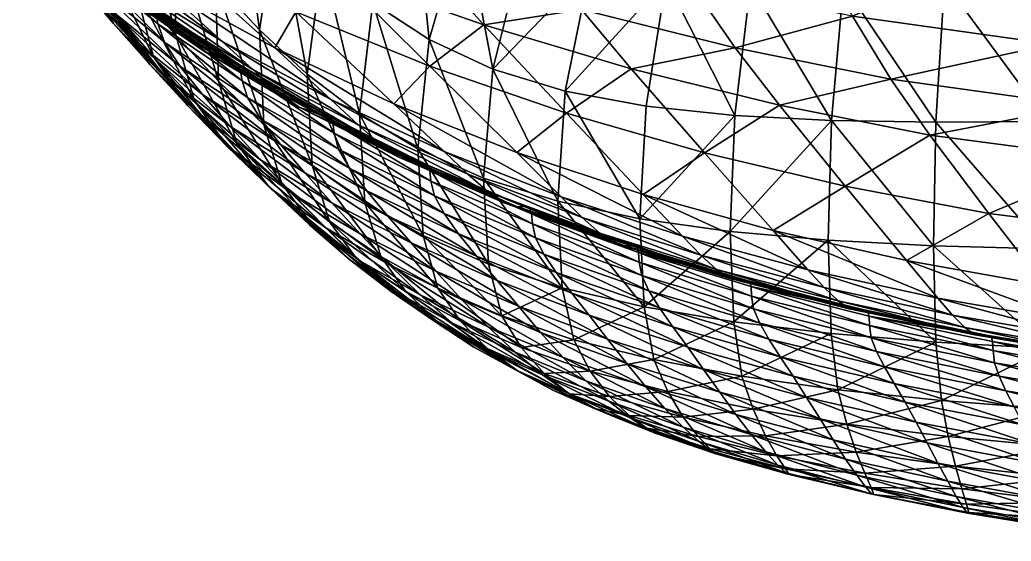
# Model space of a CAD drawing. Header units: centimetres. Extents: x -472 to 472, y -389 to 389.
# Drawn here: x -291.3 to -163.1, y -383 to -315.5 of the extents above; entities that cross this region are included whole.
import ezdxf

# ---------------------------------------------------------------- set-up
doc = ezdxf.new("R2010")
doc.units = ezdxf.units.CM
doc.layers.add('Box001', color=7, linetype='Continuous', true_color=0x8c58e1)

msp = doc.modelspace()

# ---------------------------------------------------------------- meshes
at = {"layer": 'Box001', "color": 34, "true_color": 0xb1581a}
mesh = msp.add_polyface(dxfattribs=at)
corners = [(-141.46, -267.87, -381.62), (-141.61, -257.36, -388.36), (-121.3, -255.74, -390.8), (-121.19, -266.38, -383.87), (-156.06, -269.45, -379.12), (-156.26, -259.13, -385.64), (-141.96, -246.93, -393.94), (-180.31, -257.85, -41.12), (-134.76, -260.91, -38.35), (-137.05, -247.36, -40.57), (-176.72, -269.85, -41.65), (-132.27, -273.22, -38.99), (-89.16, -262.94, -35.82), (-168.78, -292.19, -47.63), (-126.92, -296.35, -45.32), (-129.58, -284.59, -41.55), (-85.86, -287.31, -39.39), (-87.71, -275.55, -36.58), (-173.09, -280.71, -44.02), (-124.51, -309.86, -49.58), (-163.19, -306.03, -51.88), (-157.71, -318.69, -55.98), (-122.14, -322.01, -53.66), (-89.02, -314.1, -49.58), (-153.74, -326.66, -59.18), (-122.2, -328.05, -316.92), (-121.85, -308.54, -342.59), (-91.03, -307.81, -343.78), (-121.44, -290.4, -362.93), (-90.83, -289.35, -364.58), (-141.53, -278.47, -373.59), (-121.23, -277.14, -375.64), (-141.86, -291.51, -361.19), (-156.66, -292.63, -359.28), (-156.17, -279.86, -371.34), (-142.5, -309.31, -341.33), (-143.06, -328.4, -316.23), (-158.39, -328.68, -315.47), (-157.58, -310.03, -339.94)]
mesh.append_faces([[corners[k] for k in face] for face in [(0, 1, 2), (2, 3, 0), (1, 0, 4), (4, 5, 1), (6, 1, 5), (7, 8, 9), (10, 11, 8), (12, 8, 11), (13, 14, 15), (16, 15, 14), (17, 11, 15), (18, 15, 11), (19, 20, 21), (21, 22, 19), (23, 19, 22), (20, 19, 14), (22, 21, 24), (25, 26, 27), (26, 28, 29), (30, 0, 3), (3, 31, 30), (32, 30, 31), (31, 28, 32), (30, 32, 33), (0, 30, 34), (34, 4, 0), (35, 32, 28), (28, 26, 35), (36, 35, 26), (26, 25, 36), (35, 36, 37), (32, 35, 38)]], dxfattribs={"vtx2": -1, "color": 34})
mesh = msp.add_polyface(dxfattribs=at)
corners = [(-276.22, -297.54, -266.5), (-280.96, -290.71, -263.12), (-276.88, -273.46, -293.41), (-272.63, -280.8, -295.86), (-271.24, -304.25, -269.76), (-268.11, -288.04, -298.15), (-271.07, -317.53, -243.74), (-276.33, -311.38, -239.69), (-281.38, -305.1, -235.57), (-265.95, -310.73, -272.85), (-263.24, -295.05, -300.27), (-260.26, -316.86, -275.7), (-257.93, -301.69, -302.21), (-252.11, -307.83, -303.95), (-251.53, -285.26, -326.01), (-256.26, -278.19, -325.05), (-260.57, -270.75, -323.92), (-274.27, -313.95, -139.27), (-278.73, -309.79, -136.19), (-291.25, -300.5, -146.57), (-272.46, -306.4, -104.75), (-288.73, -297.16, -112.34), (-273.18, -310.98, -121.74), (-255.58, -314.51, -98.04), (-269.15, -301.73, -89.4), (-287.52, -292.74, -95.6), (-245.84, -299.44, -70.3), (-266.68, -292.09, -74.7), (-258.42, -301.16, -78.95), (-278.21, -292.92, -84.1), (-287.24, -283.51, -79.66), (-250.31, -309.52, -83.93), (-279.18, -277.95, -68.79), (-257.12, -285.69, -64.67), (-268.9, -270.91, -58.81), (-245.56, -277.76, -55.38), (-274.71, -313.4, -157.28), (-284.24, -305.4, -169.56), (-283.46, -305.83, -170.01), (-285.97, -304.77, -168.71)]
mesh.append_faces([[corners[k] for k in face] for face in [(0, 1, 2), (2, 3, 0), (4, 0, 3), (3, 5, 4), (0, 4, 6), (1, 0, 7), (7, 8, 1), (9, 4, 5), (5, 10, 9), (11, 9, 10), (10, 12, 11), (13, 12, 14), (15, 14, 12), (12, 10, 15), (16, 15, 10), (10, 5, 16), (17, 18, 19), (20, 21, 22), (20, 23, 24), (24, 25, 20), (26, 27, 28), (29, 28, 27), (27, 30, 29), (28, 29, 24), (24, 31, 28), (25, 24, 29), (30, 27, 32), (33, 32, 27), (27, 26, 33), (32, 33, 34), (35, 34, 33), (36, 37, 38), (39, 37, 36)]], dxfattribs={"vtx2": -1, "color": 34})
mesh = msp.add_polyface(dxfattribs=at)
corners = [(-247.34, -327.71, -280.49), (-254.11, -322.56, -278.25), (-252.11, -307.83, -303.95), (-245.62, -313.34, -305.54), (-239.78, -332.24, -282.41), (-238.33, -318.08, -307.01), (-230.07, -321.93, -308.41), (-231.29, -336.04, -284), (-246.31, -291.8, -326.82), (-251.53, -285.26, -326.01), (-243.38, -270.6, -345.03), (-238.85, -277.49, -344.96), (-240.45, -297.62, -327.61), (-233.81, -283.61, -344.9), (-233.8, -302.53, -328.49), (-228.11, -288.71, -345.07), (-238.24, -321.56, -92.07), (-255.58, -314.51, -98.04), (-242.88, -326.41, -106.41), (-226.98, -332.72, -99.94), (-231.24, -316.21, -79), (-250.31, -309.52, -83.93), (-225.16, -305.67, -66.14), (-245.84, -299.44, -70.3), (-238.44, -308.22, -74.3), (-258.42, -301.16, -78.95), (-235.13, -292.24, -60.9), (-257.12, -285.69, -64.67), (-222.09, -283.46, -52.45), (-245.56, -277.76, -55.38), (-258.29, -319.18, -113.65), (-251.02, -325.87, -118.46), (-236.4, -332.57, -110.89), (-244.55, -331.71, -123.19), (-247.5, -329.15, -121.02), (-261.14, -321.98, -129.68), (-257.81, -324.89, -132.05), (-255.12, -326.83, -133.93), (-242.17, -333.37, -124.94)]
mesh.append_faces([[corners[k] for k in face] for face in [(0, 1, 2), (2, 3, 0), (4, 0, 3), (3, 5, 4), (5, 6, 7), (8, 9, 10), (10, 11, 8), (12, 8, 11), (11, 13, 12), (8, 12, 3), (3, 2, 8), (9, 8, 2), (14, 12, 13), (13, 15, 14), (6, 5, 14), (12, 14, 5), (5, 3, 12), (16, 17, 18), (18, 19, 16), (20, 21, 16), (17, 16, 21), (22, 23, 24), (25, 24, 23), (24, 25, 21), (21, 20, 24), (26, 27, 23), (23, 22, 26), (28, 29, 26), (27, 26, 29), (30, 31, 32), (32, 18, 30), (33, 34, 35), (36, 37, 38)]], dxfattribs={"vtx2": -1, "color": 34})
mesh = msp.add_polyface(dxfattribs=at)
corners = [(-193.85, -342.8, -89.11), (-176.6, -346.69, -84.7), (-184.54, -337.07, -77.54), (-165.94, -340.6, -73.81), (-142.72, -343.53, -70.76), (-149.37, -333.68, -63.44), (-173.56, -330.46, -66.51), (-193.04, -326.59, -70.2), (-178.61, -323.24, -62.22), (-153.74, -326.66, -59.18), (-157.71, -318.69, -55.98), (-183.57, -315.08, -58.9), (-198.73, -319.17, -65.83), (-163.19, -306.03, -51.88), (-190.93, -302.12, -54.51), (-168.78, -292.19, -47.63), (-158.39, -328.68, -315.47), (-157.58, -310.03, -339.94), (-142.5, -309.31, -341.33), (-171.68, -310.65, -338.35), (-184.76, -311.01, -336.61), (-183.04, -294.62, -354.73), (-170.41, -293.71, -357.11), (-156.66, -292.63, -359.28), (-172.82, -328.78, -314.57), (-186.31, -328.57, -313.54), (-158.58, -345.17, -288.03), (-143.06, -328.4, -316.23), (-173.11, -344.77, -287.82), (-186.73, -344.06, -287.47), (-196.76, -310.98, -334.74), (-194.48, -295.23, -352.19)]
mesh.append_faces([[corners[k] for k in face] for face in [(0, 1, 2), (3, 2, 1), (3, 4, 5), (5, 6, 3), (2, 3, 6), (6, 7, 2), (8, 9, 10), (10, 11, 8), (12, 8, 11), (8, 12, 7), (7, 6, 8), (9, 8, 6), (6, 5, 9), (13, 14, 11), (11, 10, 13), (14, 13, 15), (16, 17, 18), (19, 20, 21), (21, 22, 19), (17, 19, 22), (22, 23, 17), (19, 17, 16), (16, 24, 19), (20, 19, 24), (24, 25, 20), (26, 16, 27), (28, 29, 25), (25, 24, 28), (26, 28, 24), (24, 16, 26), (30, 20, 25), (31, 21, 20)]], dxfattribs={"vtx2": -1, "color": 34})
mesh = msp.add_polyface(dxfattribs=at)
corners = [(-271.07, -317.53, -243.74), (-276.33, -311.38, -239.69), (-276.22, -297.54, -266.5), (-279.03, -314.56, -216.05), (-273.95, -320.35, -220.55), (-269.53, -326.67, -205.65), (-274.42, -321.34, -201.01), (-281.38, -305.1, -235.57), (-283.96, -308.74, -211.69), (-279.15, -316, -196.59), (-288.43, -303.2, -207.67), (-283.43, -310.94, -192.58), (-279.63, -314.17, -175.3), (-281.87, -310.75, -172.82), (-289.37, -302.65, -186.54), (-276.39, -318.28, -178.57), (-286.93, -306.4, -189.17), (-267.65, -325.2, -165.67), (-270.56, -321.52, -162.58), (-272.56, -318.42, -160.28), (-272.43, -322.86, -182.48), (-268.03, -327.69, -186.86), (-270.51, -317.29, -141.87), (-274.27, -313.95, -139.27), (-286.33, -305.21, -149.92), (-282.17, -309.02, -152.77), (-278.82, -311.68, -154.98), (-267.49, -319.57, -143.91), (-287.52, -301.73, -130.71), (-278.73, -309.79, -136.19), (-265.13, -318.29, -126.88), (-273.18, -310.98, -121.74), (-273.96, -313.78, -157.74), (-283.46, -305.83, -170.01), (-283.15, -306.59, -170.46), (-273.67, -314.52, -158.16), (-274.71, -313.4, -157.28), (-282.83, -308.23, -171.3), (-273.4, -316.08, -158.91), (-276.33, -312.92, -156.42), (-285.97, -304.77, -168.71), (-288.66, -303.26, -167.22)]
mesh.append_faces([[corners[k] for k in face] for face in [(0, 1, 2), (3, 4, 5), (5, 6, 3), (4, 3, 7), (7, 1, 4), (8, 3, 6), (6, 9, 8), (10, 8, 9), (9, 11, 10), (12, 13, 14), (15, 12, 16), (16, 11, 15), (12, 15, 17), (13, 12, 18), (18, 19, 13), (20, 15, 11), (11, 9, 20), (9, 6, 21), (22, 23, 24), (24, 25, 22), (25, 26, 27), (28, 29, 30), (30, 31, 28), (32, 33, 34), (34, 35, 32), (33, 32, 36), (37, 13, 19), (19, 38, 37), (34, 37, 38), (38, 35, 34), (36, 39, 40), (39, 26, 41)]], dxfattribs={"vtx2": -1, "color": 34})
mesh = msp.add_polyface(dxfattribs=at)
corners = [(-265.95, -310.73, -272.85), (-260.26, -316.86, -275.7), (-259.68, -329.11, -251.2), (-265.54, -323.47, -247.62), (-271.24, -304.25, -269.76), (-271.07, -317.53, -243.74), (-268.68, -326.03, -225.04), (-273.95, -320.35, -220.55), (-276.33, -311.38, -239.69), (-254.11, -322.56, -278.25), (-257.93, -301.69, -302.21), (-252.11, -307.83, -303.95), (-267.65, -325.2, -165.67), (-270.56, -321.52, -162.58), (-279.63, -314.17, -175.3), (-270.51, -317.29, -141.87), (-267.49, -319.57, -143.91), (-255.12, -326.83, -133.93), (-274.27, -313.95, -139.27), (-257.81, -324.89, -132.05), (-261.14, -321.98, -129.68), (-282.17, -309.02, -152.77), (-278.73, -309.79, -136.19), (-265.13, -318.29, -126.88), (-273.18, -310.98, -121.74), (-258.29, -319.18, -113.65), (-272.46, -306.4, -104.75), (-255.58, -314.51, -98.04), (-242.88, -326.41, -106.41), (-250.31, -309.52, -83.93), (-269.15, -301.73, -89.4), (-251.02, -325.87, -118.46), (-262.52, -323.43, -147.67), (-262.74, -321.95, -147.02), (-273.67, -314.52, -158.16), (-273.4, -316.08, -158.91), (-261.82, -325.61, -148.89), (-272.56, -318.42, -160.28), (-263.02, -321.24, -146.62), (-263.72, -320.91, -146.15), (-274.71, -313.4, -157.28), (-273.96, -313.78, -157.74), (-265.22, -320.56, -145.29), (-278.82, -311.68, -154.98), (-276.33, -312.92, -156.42)]
mesh.append_faces([[corners[k] for k in face] for face in [(0, 1, 2), (2, 3, 0), (4, 0, 3), (3, 5, 4), (6, 7, 8), (8, 5, 6), (9, 1, 10), (10, 11, 9), (12, 13, 14), (15, 16, 17), (18, 15, 19), (19, 20, 18), (16, 15, 21), (22, 18, 20), (20, 23, 22), (24, 25, 26), (27, 26, 25), (25, 28, 27), (29, 30, 27), (31, 25, 24), (24, 23, 31), (32, 33, 34), (34, 35, 32), (36, 32, 35), (35, 37, 36), (38, 39, 40), (40, 41, 38), (33, 38, 41), (41, 34, 33), (42, 16, 43), (43, 44, 42), (39, 42, 44), (44, 40, 39)]], dxfattribs={"vtx2": -1, "color": 34})
mesh = msp.add_polyface(dxfattribs=at)
corners = [(-233.8, -302.53, -328.49), (-226.2, -306.34, -329.62), (-230.07, -321.93, -308.41), (-220.57, -327.62, -86.71), (-238.24, -321.56, -92.07), (-226.98, -332.72, -99.94), (-210.63, -338.16, -94.19), (-231.24, -316.21, -79), (-202.71, -332.77, -81.85), (-184.54, -337.07, -77.54), (-193.04, -326.59, -70.2), (-212.21, -321.87, -74.39), (-183.57, -315.08, -58.9), (-204.47, -310.85, -62.31), (-198.73, -319.17, -65.83), (-218.61, -314.19, -69.89), (-225.16, -305.67, -66.14), (-238.44, -308.22, -74.3), (-221.7, -339.02, -285.27), (-231.29, -336.04, -284), (-220.72, -324.76, -309.79), (-211.06, -341.28, -286.24), (-210.28, -326.71, -311.13), (-217.49, -308.88, -331.13), (-207.67, -310.35, -332.87), (-186.31, -328.57, -313.54), (-198.8, -327.93, -312.38), (-196.76, -310.98, -334.74), (-199.39, -342.93, -286.96), (-221.26, -338.44, -104.14), (-242.88, -326.41, -106.41), (-236.4, -332.57, -110.89), (-233.3, -335.52, -113.25), (-218.54, -341.13, -106.35)]
mesh.append_faces([[corners[k] for k in face] for face in [(0, 1, 2), (3, 4, 5), (5, 6, 3), (4, 3, 7), (8, 3, 6), (8, 9, 10), (10, 11, 8), (3, 8, 11), (11, 7, 3), (12, 13, 14), (15, 14, 13), (13, 16, 15), (17, 15, 16), (15, 17, 7), (7, 11, 15), (14, 15, 11), (11, 10, 14), (18, 19, 2), (2, 20, 18), (21, 18, 20), (20, 22, 21), (23, 20, 2), (2, 1, 23), (20, 23, 24), (24, 22, 20), (25, 26, 27), (24, 27, 26), (26, 22, 24), (28, 26, 25), (21, 22, 26), (29, 5, 30), (31, 32, 33)]], dxfattribs={"vtx2": -1, "color": 34})
mesh = msp.add_polyface(dxfattribs=at)
corners = [(-263.47, -332.57, -191.55), (-268.03, -327.69, -186.86), (-274.42, -321.34, -201.01), (-269.53, -326.67, -205.65), (-258.74, -337.4, -196.38), (-264.45, -331.93, -210.35), (-255.98, -338.07, -178.37), (-260.11, -333.65, -173.7), (-253.8, -342.08, -201.22), (-259.15, -337.03, -214.98), (-268.68, -326.03, -225.04), (-263.17, -331.53, -229.38), (-271.07, -317.53, -243.74), (-265.54, -323.47, -247.62), (-257.36, -336.77, -233.45), (-259.68, -329.11, -251.2), (-273.95, -320.35, -220.55), (-254.41, -335.33, -157.46), (-257.54, -331.68, -153.89), (-267.65, -325.2, -165.67), (-264.09, -329.3, -169.42), (-260.08, -328.4, -150.99), (-261.82, -325.61, -148.89), (-272.56, -318.42, -160.28), (-270.56, -321.52, -162.58), (-272.43, -322.86, -182.48), (-279.15, -316, -196.59), (-276.39, -318.28, -178.57), (-255.12, -326.83, -133.93), (-257.81, -324.89, -132.05), (-270.51, -317.29, -141.87), (-263.02, -321.24, -146.62), (-262.74, -321.95, -147.02), (-250.79, -328.82, -136.95), (-263.72, -320.91, -146.15), (-251.05, -328.13, -136.58), (-265.22, -320.56, -145.29), (-251.71, -327.83, -136.1), (-267.49, -319.57, -143.91), (-253.08, -327.6, -135.25)]
mesh.append_faces([[corners[k] for k in face] for face in [(0, 1, 2), (2, 3, 0), (4, 0, 3), (3, 5, 4), (1, 0, 6), (6, 7, 1), (8, 4, 5), (5, 9, 8), (10, 11, 9), (9, 5, 10), (11, 10, 12), (12, 13, 11), (14, 11, 13), (13, 15, 14), (16, 10, 5), (5, 3, 16), (17, 18, 19), (19, 20, 17), (21, 22, 23), (23, 24, 21), (18, 21, 24), (24, 19, 18), (1, 25, 26), (25, 1, 7), (7, 20, 25), (27, 25, 20), (20, 19, 27), (28, 29, 30), (31, 32, 33), (34, 31, 35), (36, 34, 37), (38, 36, 39)]], dxfattribs={"vtx2": -1, "color": 34})
mesh = msp.add_polyface(dxfattribs=at)
corners = [(-247.24, -343.22, -166.23), (-250.9, -339.21, -161.61), (-260.11, -333.65, -173.7), (-255.98, -338.07, -178.37), (-263.47, -332.57, -191.55), (-258.74, -337.4, -196.38), (-251.68, -342.48, -183.28), (-248.63, -346.54, -205.91), (-253.8, -342.08, -201.22), (-259.15, -337.03, -214.98), (-253.58, -341.9, -219.37), (-247.21, -346.76, -188.29), (-263.17, -331.53, -229.38), (-257.36, -336.77, -233.45), (-260.26, -316.86, -275.7), (-254.11, -322.56, -278.25), (-253.44, -334.37, -254.4), (-259.68, -329.11, -251.2), (-251.21, -341.67, -237.09), (-247.72, -346.44, -223.37), (-257.54, -331.68, -153.89), (-254.41, -335.33, -157.46), (-243.67, -340.94, -146.65), (-264.09, -329.3, -169.42), (-260.08, -328.4, -150.99), (-246.38, -337.69, -143.24), (-261.82, -325.61, -148.89), (-248.57, -334.77, -140.53), (-250.05, -332.26, -138.59), (-247.5, -329.15, -121.02), (-251.02, -325.87, -118.46), (-265.13, -318.29, -126.88), (-261.14, -321.98, -129.68), (-257.81, -324.89, -132.05), (-244.55, -331.71, -123.19), (-262.52, -323.43, -147.67), (-250.62, -330.23, -137.51), (-262.74, -321.95, -147.02), (-250.79, -328.82, -136.95), (-251.05, -328.13, -136.58), (-263.02, -321.24, -146.62), (-251.71, -327.83, -136.1), (-263.72, -320.91, -146.15), (-253.08, -327.6, -135.25), (-265.22, -320.56, -145.29), (-255.12, -326.83, -133.93), (-267.49, -319.57, -143.91)]
mesh.append_faces([[corners[k] for k in face] for face in [(0, 1, 2), (2, 3, 0), (4, 5, 6), (6, 3, 4), (7, 8, 9), (9, 10, 7), (5, 8, 11), (11, 6, 5), (12, 13, 10), (10, 9, 12), (14, 15, 16), (16, 17, 14), (13, 18, 19), (19, 10, 13), (18, 13, 17), (17, 16, 18), (20, 21, 22), (1, 21, 23), (23, 2, 1), (24, 20, 25), (26, 24, 27), (27, 28, 26), (29, 30, 31), (31, 32, 29), (32, 33, 34), (35, 26, 28), (28, 36, 35), (37, 35, 36), (36, 38, 37), (38, 39, 40), (39, 41, 42), (41, 43, 44), (43, 45, 46)]], dxfattribs={"vtx2": -1, "color": 34})
mesh = msp.add_polyface(dxfattribs=at)
corners = [(-254.11, -322.56, -278.25), (-247.34, -327.71, -280.49), (-246.63, -339.18, -257.15), (-253.44, -334.37, -254.4), (-231.29, -336.04, -284), (-239.78, -332.24, -282.41), (-238.33, -318.08, -307.01), (-239.09, -343.47, -259.41), (-243.67, -340.94, -146.65), (-246.38, -337.69, -143.24), (-257.54, -331.68, -153.89), (-248.57, -334.77, -140.53), (-260.08, -328.4, -150.99), (-251.02, -325.87, -118.46), (-247.5, -329.15, -121.02), (-233.3, -335.52, -113.25), (-236.4, -332.57, -110.89), (-242.17, -333.37, -124.94), (-244.55, -331.71, -123.19), (-257.81, -324.89, -132.05), (-228.61, -339.23, -116.9), (-230.71, -337.79, -115.26), (-242.88, -326.41, -106.41), (-221.26, -338.44, -104.14), (-250.05, -332.26, -138.59), (-236.39, -340.59, -131.16), (-240.34, -333.97, -126.21), (-255.12, -326.83, -133.93), (-253.08, -327.6, -135.25), (-239.1, -334.11, -127.07), (-251.71, -327.83, -136.1), (-225.86, -339.75, -119.02), (-226.98, -339.69, -118.15), (-238.49, -334.37, -127.55), (-251.05, -328.13, -136.58), (-238.25, -335.04, -127.91), (-250.79, -328.82, -136.95), (-225.07, -340.64, -119.86), (-225.3, -339.99, -119.51), (-238.12, -336.4, -128.4), (-250.62, -330.23, -137.51), (-237.65, -338.3, -129.36)]
mesh.append_faces([[corners[k] for k in face] for face in [(0, 1, 2), (2, 3, 0), (4, 5, 6), (1, 5, 7), (7, 2, 1), (8, 9, 10), (9, 11, 12), (13, 14, 15), (15, 16, 13), (17, 18, 19), (18, 17, 20), (20, 21, 18), (14, 18, 21), (21, 15, 14), (22, 16, 23), (24, 11, 25), (26, 17, 27), (27, 28, 26), (29, 26, 28), (28, 30, 29), (26, 29, 31), (17, 26, 32), (33, 29, 30), (30, 34, 33), (35, 33, 34), (34, 36, 35), (33, 35, 37), (29, 33, 38), (39, 35, 36), (36, 40, 39), (41, 39, 40), (40, 24, 41)]], dxfattribs={"vtx2": -1, "color": 34})
mesh = msp.add_polyface(dxfattribs=at)
corners = [(-210.63, -338.16, -94.19), (-193.85, -342.8, -89.11), (-202.71, -332.77, -81.85), (-184.54, -337.07, -77.54), (-186.31, -328.57, -313.54), (-186.73, -344.06, -287.47), (-199.39, -342.93, -286.96), (-198.94, -354.63, -263.21), (-210.53, -352.68, -262.95), (-198.8, -327.93, -312.38), (-211.06, -341.28, -286.24), (-197.87, -361.65, -245.86), (-186.34, -356.12, -263.17), (-209.25, -359.51, -245.98), (-206.81, -355.25, -121.19), (-204.87, -357.92, -125.12), (-191.26, -361.66, -118.81), (-192.92, -359.16, -114.87), (-208.54, -352.8, -118.01), (-194.4, -356.87, -111.69), (-195.58, -354.8, -109.3), (-209.92, -350.59, -115.59), (-196.36, -352.93, -107.71), (-210.83, -348.62, -113.96), (-180.47, -358.48, -103.96), (-189.36, -347.88, -92.98), (-205.58, -343.53, -98.18), (-187.23, -350.2, -95.02), (-203.19, -346, -100.28), (-185.44, -351.92, -96.8), (-201.18, -347.86, -102.09), (-199.55, -348.99, -103.61), (-183.99, -352.94, -98.3), (-211.45, -344.99, -112.43), (-196.9, -349.41, -106.28), (-197.37, -349.21, -105.75), (-211.24, -345.63, -112.77), (-196.7, -350.04, -106.61), (-198.26, -349.25, -104.85), (-212.96, -344.78, -111.04), (-196.63, -351.28, -106.95), (-211.15, -346.91, -113.15), (-181.63, -353.25, -101.03), (-182.05, -353.07, -100.49), (-181.38, -355.09, -101.68), (-181.15, -356.7, -102.4), (-182.85, -353.14, -99.56)]
mesh.append_faces([[corners[k] for k in face] for face in [(0, 1, 2), (3, 2, 1), (4, 5, 6), (7, 6, 5), (6, 7, 8), (9, 6, 10), (11, 7, 12), (7, 11, 13), (14, 15, 16), (16, 17, 14), (18, 14, 17), (17, 19, 18), (19, 20, 21), (20, 22, 23), (22, 20, 24), (25, 1, 0), (0, 26, 25), (27, 25, 26), (26, 28, 27), (29, 27, 28), (28, 30, 29), (30, 31, 32), (33, 34, 35), (36, 37, 34), (35, 38, 39), (22, 40, 41), (40, 37, 36), (42, 34, 37), (43, 35, 34), (37, 40, 44), (40, 22, 45), (31, 38, 46), (38, 35, 43)]], dxfattribs={"vtx2": -1, "color": 34})
mesh = msp.add_polyface(dxfattribs=at)
corners = [(-243.22, -350.68, -210.28), (-248.63, -346.54, -205.91), (-253.58, -341.9, -219.37), (-247.72, -346.44, -223.37), (-239.49, -351.12, -176.37), (-243.43, -347.23, -171.19), (-251.68, -342.48, -183.28), (-247.21, -346.76, -188.29), (-250.9, -339.21, -161.61), (-247.24, -343.22, -166.23), (-237.44, -348.06, -155.25), (-240.63, -344.42, -150.68), (-255.98, -338.07, -178.37), (-253.8, -342.08, -201.22), (-242.56, -350.8, -193.26), (-239.78, -332.24, -282.41), (-231.29, -336.04, -284), (-230.64, -347.18, -261.14), (-239.09, -343.47, -259.41), (-237.18, -350.26, -242.74), (-244.55, -346.18, -240.22), (-246.63, -339.18, -257.15), (-251.21, -341.67, -237.09), (-241.36, -350.65, -226.82), (-253.44, -334.37, -254.4), (-254.41, -335.33, -157.46), (-243.67, -340.94, -146.65), (-236.39, -340.59, -131.16), (-237.65, -338.3, -129.36), (-250.05, -332.26, -138.59), (-234.51, -343.22, -133.74), (-248.57, -334.77, -140.53), (-246.38, -337.69, -143.24), (-221.9, -348.25, -125.34), (-223.51, -345.86, -122.86), (-232.18, -346.13, -137.03), (-229.54, -349.28, -140.99), (-225.86, -339.75, -119.02), (-226.98, -339.69, -118.15), (-240.34, -333.97, -126.21), (-228.61, -339.23, -116.9), (-242.17, -333.37, -124.94), (-238.12, -336.4, -128.4), (-224.58, -343.75, -121.16), (-238.25, -335.04, -127.91), (-224.97, -341.95, -120.29)]
mesh.append_faces([[corners[k] for k in face] for face in [(0, 1, 2), (2, 3, 0), (4, 5, 6), (6, 7, 4), (8, 9, 10), (10, 11, 8), (5, 9, 12), (12, 6, 5), (13, 1, 14), (14, 7, 13), (15, 16, 17), (17, 18, 15), (19, 20, 21), (21, 18, 19), (22, 20, 23), (23, 3, 22), (20, 22, 24), (24, 21, 20), (25, 8, 11), (11, 26, 25), (27, 28, 29), (30, 27, 31), (31, 32, 30), (27, 30, 33), (28, 27, 34), (35, 30, 32), (32, 26, 35), (36, 35, 26), (26, 11, 36), (37, 38, 39), (38, 40, 41), (42, 28, 43), (44, 42, 45)]], dxfattribs={"vtx2": -1, "color": 34})
mesh = msp.add_polyface(dxfattribs=at)
corners = [(-210.53, -352.68, -262.95), (-221.11, -350.22, -262.29), (-221.7, -339.02, -285.27), (-231.29, -336.04, -284), (-230.64, -347.18, -261.14), (-228.92, -353.86, -244.56), (-219.61, -356.93, -245.59), (-223.91, -355.98, -150.67), (-226.78, -352.61, -145.56), (-237.44, -348.06, -155.25), (-229.54, -349.28, -140.99), (-215.24, -356.86, -137.09), (-216.26, -343.17, -108.24), (-218.54, -341.13, -106.35), (-233.3, -335.52, -113.25), (-230.71, -337.79, -115.26), (-214.41, -344.43, -109.8), (-228.61, -339.23, -116.9), (-226.98, -332.72, -99.94), (-221.26, -338.44, -104.14), (-205.58, -343.53, -98.18), (-236.4, -332.57, -110.89), (-221.9, -348.25, -125.34), (-223.51, -345.86, -122.86), (-236.39, -340.59, -131.16), (-224.58, -343.75, -121.16), (-237.65, -338.3, -129.36), (-232.18, -346.13, -137.03), (-217.62, -353.78, -132.49), (-219.89, -350.9, -128.56), (-234.51, -343.22, -133.74), (-209.92, -350.59, -115.59), (-208.54, -352.8, -118.01), (-225.07, -340.64, -119.86), (-225.3, -339.99, -119.51), (-238.49, -334.37, -127.55), (-225.86, -339.75, -119.02), (-239.1, -334.11, -127.07), (-211.96, -344.78, -111.92), (-211.45, -344.99, -112.43), (-212.96, -344.78, -111.04), (-226.98, -339.69, -118.15), (-224.97, -341.95, -120.29), (-211.15, -346.91, -113.15), (-210.83, -348.62, -113.96), (-238.12, -336.4, -128.4), (-238.25, -335.04, -127.91)]
mesh.append_faces([[corners[k] for k in face] for face in [(0, 1, 2), (3, 2, 1), (1, 4, 3), (5, 4, 1), (6, 1, 0), (7, 8, 9), (10, 8, 11), (12, 13, 14), (14, 15, 12), (16, 12, 15), (15, 17, 16), (18, 19, 20), (13, 19, 21), (22, 23, 24), (23, 25, 26), (27, 10, 28), (28, 29, 27), (30, 27, 29), (29, 22, 30), (25, 23, 31), (23, 22, 32), (33, 34, 35), (34, 36, 37), (38, 36, 34), (39, 34, 33), (40, 16, 17), (17, 41, 40), (38, 40, 41), (41, 36, 38), (33, 42, 43), (42, 25, 44), (25, 42, 45), (42, 33, 46)]], dxfattribs={"vtx2": -1, "color": 34})
mesh = msp.add_polyface(dxfattribs=at)
corners = [(-221.7, -339.02, -285.27), (-211.06, -341.28, -286.24), (-210.53, -352.68, -262.95), (-199.39, -342.93, -286.96), (-209.25, -359.51, -245.98), (-219.61, -356.93, -245.59), (-198.94, -354.63, -263.21), (-202.83, -360.8, -129.76), (-204.87, -357.92, -125.12), (-217.62, -353.78, -132.49), (-215.24, -356.86, -137.09), (-216.26, -343.17, -108.24), (-214.41, -344.43, -109.8), (-199.55, -348.99, -103.61), (-201.18, -347.86, -102.09), (-218.54, -341.13, -106.35), (-203.19, -346, -100.28), (-221.26, -338.44, -104.14), (-205.58, -343.53, -98.18), (-210.63, -338.16, -94.19), (-226.98, -332.72, -99.94), (-206.81, -355.25, -121.19), (-208.54, -352.8, -118.01), (-221.9, -348.25, -125.34), (-219.89, -350.9, -128.56), (-209.92, -350.59, -115.59), (-194.4, -356.87, -111.69), (-210.83, -348.62, -113.96), (-195.58, -354.8, -109.3), (-224.58, -343.75, -121.16), (-223.51, -345.86, -122.86), (-197.37, -349.21, -105.75), (-211.96, -344.78, -111.92), (-211.45, -344.99, -112.43), (-225.3, -339.99, -119.51), (-225.07, -340.64, -119.86), (-211.24, -345.63, -112.77), (-196.9, -349.41, -106.28), (-212.96, -344.78, -111.04), (-198.26, -349.25, -104.85), (-211.15, -346.91, -113.15), (-196.36, -352.93, -107.71), (-196.63, -351.28, -106.95), (-224.97, -341.95, -120.29)]
mesh.append_faces([[corners[k] for k in face] for face in [(0, 1, 2), (2, 1, 3), (2, 4, 5), (4, 2, 6), (7, 8, 9), (9, 10, 7), (11, 12, 13), (13, 14, 11), (15, 11, 14), (14, 16, 15), (17, 15, 16), (16, 18, 17), (18, 19, 20), (21, 22, 23), (23, 24, 21), (8, 21, 24), (24, 9, 8), (25, 22, 26), (27, 25, 28), (25, 27, 29), (22, 25, 30), (31, 32, 33), (34, 33, 32), (35, 36, 33), (37, 33, 36), (38, 32, 31), (12, 38, 39), (39, 13, 12), (40, 27, 41), (36, 40, 42), (40, 36, 35), (27, 40, 43)]], dxfattribs={"vtx2": -1, "color": 34})
mesh = msp.add_polyface(dxfattribs=at)
corners = [(-176.6, -346.69, -84.7), (-158.8, -349.89, -80.96), (-165.94, -340.6, -73.81), (-142.72, -343.53, -70.76), (-158.31, -358.05, -262.52), (-158.58, -345.17, -288.03), (-143.16, -345.35, -288.16), (-173.11, -344.77, -287.82), (-172.79, -357.24, -262.91), (-172.09, -364.8, -244.66), (-164.62, -361.66, -99.5), (-165.21, -359.93, -97.95), (-181.15, -356.7, -102.4), (-152.01, -358.24, -88.58), (-153.44, -356.69, -86.81), (-170.65, -353.74, -90.55), (-169.05, -355.37, -92.31), (-150.85, -359.13, -90.12), (-167.75, -356.32, -93.82), (-155.17, -354.58, -84.78), (-172.56, -351.55, -88.52), (-148.76, -361.09, -93.6), (-148.83, -359.9, -93.32), (-165.48, -357.15, -96.95), (-165.41, -358.35, -97.25), (-148.57, -362.64, -94.29), (-148.99, -359.3, -92.98), (-149.33, -359.13, -92.41), (-166.03, -356.37, -96.06), (-165.65, -356.54, -96.62), (-181.44, -353.87, -101.36), (-181.63, -353.25, -101.03), (-181.38, -355.09, -101.68), (-166.74, -356.47, -95.1), (-182.85, -353.14, -99.56), (-183.99, -352.94, -98.3), (-149.95, -359.25, -91.42)]
mesh.append_faces([[corners[k] for k in face] for face in [(0, 1, 2), (3, 2, 1), (4, 5, 6), (7, 5, 4), (4, 8, 7), (9, 8, 4), (10, 11, 12), (13, 14, 15), (15, 16, 13), (17, 13, 16), (16, 18, 17), (19, 1, 0), (0, 20, 19), (14, 19, 20), (20, 15, 14), (21, 22, 23), (23, 24, 21), (25, 21, 24), (24, 11, 25), (26, 27, 28), (28, 29, 26), (22, 26, 29), (29, 23, 22), (30, 23, 29), (31, 29, 28), (11, 24, 32), (24, 23, 30), (28, 33, 34), (33, 18, 35), (36, 17, 18), (18, 33, 36), (27, 36, 33), (33, 28, 27)]], dxfattribs={"vtx2": -1, "color": 34})
mesh = msp.add_polyface(dxfattribs=at)
corners = [(-235.41, -354.77, -181.63), (-231.21, -358.07, -186.84), (-223.68, -361.49, -176.91), (-242.56, -350.8, -193.26), (-237.73, -354.51, -198.04), (-226.86, -360.97, -191.69), (-232.53, -357.91, -202.3), (-237.36, -354.51, -214.1), (-243.22, -350.68, -210.28), (-247.72, -346.44, -223.37), (-241.36, -350.65, -226.82), (-248.63, -346.54, -205.91), (-230.84, -358.05, -217.12), (-234.33, -354.49, -229.58), (-226.8, -361.01, -205.74), (-239.49, -351.12, -176.37), (-227.22, -358.56, -171.2), (-230.71, -355.26, -165.62), (-243.43, -347.23, -171.19), (-234.13, -351.72, -160.27), (-247.21, -346.76, -188.29), (-247.24, -343.22, -166.23), (-237.44, -348.06, -155.25), (-237.18, -350.26, -242.74), (-228.92, -353.86, -244.56), (-226.44, -357.95, -231.48), (-244.55, -346.18, -240.22), (-239.09, -343.47, -259.41), (-230.64, -347.18, -261.14), (-226.78, -352.61, -145.56), (-229.54, -349.28, -140.99), (-240.63, -344.42, -150.68), (-223.91, -355.98, -150.67)]
mesh.append_faces([[corners[k] for k in face] for face in [(0, 1, 2), (1, 0, 3), (3, 4, 1), (5, 1, 4), (4, 6, 5), (7, 8, 9), (9, 10, 7), (8, 7, 6), (6, 4, 8), (11, 8, 4), (4, 3, 11), (12, 7, 10), (10, 13, 12), (7, 12, 14), (14, 6, 7), (15, 0, 16), (16, 17, 15), (18, 15, 17), (17, 19, 18), (0, 15, 20), (20, 3, 0), (21, 18, 19), (19, 22, 21), (23, 24, 25), (25, 13, 23), (26, 23, 13), (13, 10, 26), (24, 23, 27), (27, 28, 24), (29, 30, 31), (31, 22, 29), (22, 19, 32)]], dxfattribs={"vtx2": -1, "color": 34})
mesh = msp.add_polyface(dxfattribs=at)
corners = [(-186.73, -344.06, -287.47), (-173.11, -344.77, -287.82), (-172.79, -357.24, -262.91), (-186.34, -356.12, -263.17), (-198.94, -354.63, -263.21), (-185.47, -363.4, -245.37), (-197.87, -361.65, -245.86), (-180.47, -358.48, -103.96), (-181.15, -356.7, -102.4), (-196.36, -352.93, -107.71), (-179.45, -360.45, -106.34), (-195.58, -354.8, -109.3), (-194.4, -356.87, -111.69), (-164.62, -361.66, -99.5), (-178.19, -362.62, -109.53), (-192.92, -359.16, -114.87), (-189.36, -347.88, -92.98), (-187.23, -350.2, -95.02), (-170.65, -353.74, -90.55), (-172.56, -351.55, -88.52), (-193.85, -342.8, -89.11), (-176.6, -346.69, -84.7), (-183.99, -352.94, -98.3), (-185.44, -351.92, -96.8), (-201.18, -347.86, -102.09), (-167.75, -356.32, -93.82), (-169.05, -355.37, -92.31), (-196.7, -350.04, -106.61), (-181.44, -353.87, -101.36), (-181.63, -353.25, -101.03), (-165.65, -356.54, -96.62), (-166.03, -356.37, -96.06), (-182.05, -353.07, -100.49), (-196.9, -349.41, -106.28), (-181.38, -355.09, -101.68), (-196.63, -351.28, -106.95), (-165.21, -359.93, -97.95), (-165.41, -358.35, -97.25), (-182.85, -353.14, -99.56), (-199.55, -348.99, -103.61), (-198.26, -349.25, -104.85), (-166.74, -356.47, -95.1)]
mesh.append_faces([[corners[k] for k in face] for face in [(0, 1, 2), (2, 3, 0), (0, 3, 4), (3, 5, 6), (5, 3, 2), (7, 8, 9), (10, 7, 11), (11, 12, 10), (8, 7, 13), (14, 10, 12), (12, 15, 14), (16, 17, 18), (18, 19, 16), (20, 16, 19), (19, 21, 20), (22, 23, 24), (23, 22, 25), (25, 26, 23), (17, 23, 26), (26, 18, 17), (27, 28, 29), (30, 29, 28), (31, 32, 29), (33, 29, 32), (34, 28, 27), (8, 34, 35), (34, 8, 36), (28, 34, 37), (38, 22, 39), (32, 38, 40), (38, 32, 31), (22, 38, 41)]], dxfattribs={"vtx2": -1, "color": 34})
mesh = msp.add_polyface(dxfattribs=at)
corners = [(-222.31, -363.46, -195.84), (-216.95, -365.83, -198.25), (-214.35, -366.93, -191.61), (-216.9, -365.81, -187.68), (-226.86, -360.97, -191.69), (-220.19, -363.93, -182.48), (-232.53, -357.91, -202.3), (-226.8, -361.01, -205.74), (-220.22, -363.92, -207.86), (-231.21, -358.07, -186.84), (-223.68, -361.49, -176.91), (-227.22, -358.56, -171.2), (-235.41, -354.77, -181.63), (-223.45, -361.3, -219.09), (-230.84, -358.05, -217.12), (-234.33, -354.49, -229.58), (-226.44, -357.95, -231.48), (-215, -364.27, -219.77), (-217.48, -360.99, -232.37), (-219.61, -356.93, -245.59), (-228.92, -353.86, -244.56), (-221.11, -350.22, -262.29), (-226.78, -352.61, -145.56), (-223.91, -355.98, -150.67), (-212.78, -360, -142.31), (-215.24, -356.86, -137.09), (-217.62, -353.78, -132.49), (-229.54, -349.28, -140.99), (-220.99, -359.24, -156.24), (-234.13, -351.72, -160.27), (-230.71, -355.26, -165.62), (-218.04, -362.27, -162.18), (-210.31, -363.03, -148.1), (-215.1, -364.9, -168.44), (-212.39, -367.02, -174.92)]
mesh.append_faces([[corners[k] for k in face] for face in [(0, 1, 2), (2, 3, 0), (4, 0, 3), (3, 5, 4), (0, 4, 6), (6, 7, 0), (1, 0, 7), (7, 8, 1), (9, 4, 5), (5, 10, 9), (10, 11, 12), (13, 14, 15), (15, 16, 13), (14, 13, 8), (8, 7, 14), (8, 13, 17), (18, 17, 13), (13, 16, 18), (19, 18, 16), (16, 20, 19), (21, 19, 20), (22, 23, 24), (24, 25, 22), (25, 26, 27), (28, 23, 29), (29, 30, 28), (31, 28, 30), (30, 11, 31), (23, 28, 32), (33, 31, 11), (11, 10, 33), (10, 5, 34)]], dxfattribs={"vtx2": -1, "color": 34})
mesh = msp.add_polyface(dxfattribs=at)
corners = [(-210.19, -368.4, -197.9), (-209.09, -369.04, -189.02), (-214.35, -366.93, -191.61), (-216.95, -365.83, -198.25), (-212.47, -366.75, -208.17), (-220.22, -363.92, -207.86), (-203.52, -369.44, -207.22), (-201.97, -371.04, -195.93), (-215, -364.27, -219.77), (-217.48, -360.99, -232.37), (-207.47, -363.64, -232.44), (-205.46, -366.96, -219.46), (-219.61, -356.93, -245.59), (-209.25, -359.51, -245.98), (-220.99, -359.24, -156.24), (-218.04, -362.27, -162.18), (-207.86, -365.83, -154.43), (-210.31, -363.03, -148.1), (-212.78, -360, -142.31), (-223.91, -355.98, -150.67), (-198.67, -366.6, -141.13), (-200.74, -363.74, -135.1), (-202.83, -360.8, -129.76), (-215.24, -356.86, -137.09), (-212.39, -367.02, -174.92), (-215.1, -364.9, -168.44), (-223.68, -361.49, -176.91), (-203.41, -370.12, -168.65), (-205.48, -368.24, -161.25), (-210.11, -368.49, -181.57), (-220.19, -363.93, -182.48), (-216.9, -365.81, -187.68), (-201.27, -371.7, -185.72), (-201.88, -371.33, -176.71)]
mesh.append_faces([[corners[k] for k in face] for face in [(0, 1, 2), (2, 3, 0), (4, 0, 3), (3, 5, 4), (0, 4, 6), (6, 7, 0), (1, 0, 7), (8, 4, 5), (8, 9, 10), (10, 11, 8), (4, 8, 11), (11, 6, 4), (9, 12, 13), (13, 10, 9), (14, 15, 16), (16, 17, 14), (17, 18, 19), (18, 17, 20), (21, 22, 23), (23, 18, 21), (24, 25, 26), (25, 24, 27), (27, 28, 25), (15, 25, 28), (28, 16, 15), (29, 24, 30), (30, 31, 29), (1, 29, 31), (31, 2, 1), (29, 1, 32), (24, 29, 33), (33, 27, 24)]], dxfattribs={"vtx2": -1, "color": 34})
mesh = msp.add_polyface(dxfattribs=at)
corners = [(-172.09, -364.8, -244.66), (-171.19, -369.47, -229.89), (-184.32, -367.86, -231), (-172.79, -357.24, -262.91), (-185.47, -363.4, -245.37), (-157.76, -365.9, -243.83), (-168.83, -378.23, -188.28), (-168.55, -379.29, -175.99), (-180.8, -376.96, -179.02), (-181.17, -376.06, -190.81), (-169.44, -376.22, -201.49), (-155.77, -377.94, -199.52), (-155.32, -380.13, -185.92), (-170.27, -373.29, -215.43), (-182, -374.22, -203.53), (-183.11, -371.48, -216.99), (-157.07, -370.79, -228.69), (-156.38, -374.82, -213.85), (-170.16, -377.21, -145.65), (-171.26, -375.24, -137.51), (-184.48, -372.37, -142.23), (-169.29, -378.64, -154.73), (-183.03, -374.46, -150.03), (-155.62, -380.98, -151.34), (-156.25, -379.67, -141.97), (-168.73, -379.38, -164.83), (-181.85, -376.02, -158.71), (-181.07, -376.9, -168.35), (-155.22, -381.59, -161.75), (-175.35, -367.61, -118.28), (-173.91, -370.29, -123.85), (-159.15, -373.05, -119.62), (-160.31, -370.46, -113.96), (-176.79, -365.01, -113.51), (-161.5, -367.94, -109.13), (-172.53, -372.89, -130.25), (-186.08, -369.89, -135.21), (-157.08, -377.81, -133.59), (-158.06, -375.55, -126.15), (-180.47, -358.48, -103.96), (-179.45, -360.45, -106.34), (-163.75, -363.55, -101.89), (-164.62, -361.66, -99.5), (-178.19, -362.62, -109.53), (-162.68, -365.64, -105.1)]
mesh.append_faces([[corners[k] for k in face] for face in [(0, 1, 2), (3, 0, 4), (1, 0, 5), (6, 7, 8), (8, 9, 6), (10, 6, 9), (6, 10, 11), (7, 6, 12), (13, 10, 14), (1, 13, 15), (13, 1, 16), (10, 13, 17), (18, 19, 20), (21, 18, 22), (18, 21, 23), (19, 18, 24), (25, 21, 26), (7, 25, 27), (27, 8, 7), (21, 25, 28), (29, 30, 31), (31, 32, 29), (33, 29, 32), (32, 34, 33), (19, 35, 36), (35, 19, 37), (30, 35, 38), (39, 40, 41), (41, 42, 39), (43, 33, 34), (34, 44, 43), (40, 43, 44), (44, 41, 40)]], dxfattribs={"vtx2": -1, "color": 34})
mesh = msp.add_polyface(dxfattribs=at)
corners = [(-201.97, -371.04, -195.93), (-201.27, -371.7, -185.72), (-209.09, -369.04, -189.02), (-194.83, -369.37, -218.43), (-196.42, -365.92, -231.92), (-184.32, -367.86, -231), (-193.36, -371.95, -205.56), (-203.52, -369.44, -207.22), (-205.46, -366.96, -219.46), (-207.47, -363.64, -232.44), (-192.26, -373.63, -193.46), (-191.77, -374.38, -182.33), (-197.87, -361.65, -245.86), (-185.47, -363.4, -245.37), (-209.25, -359.51, -245.98), (-198.67, -366.6, -141.13), (-196.67, -369.22, -147.82), (-184.48, -372.37, -142.23), (-200.74, -363.74, -135.1), (-186.08, -369.89, -135.21), (-187.78, -367.18, -128.98), (-212.78, -360, -142.31), (-210.31, -363.03, -148.1), (-207.86, -365.83, -154.43), (-202.83, -360.8, -129.76), (-189.53, -364.39, -123.52), (-204.87, -357.92, -125.12), (-191.26, -361.66, -118.81), (-201.88, -371.33, -176.71), (-210.11, -368.49, -181.57), (-192.16, -374.18, -172.31), (-193.23, -373.15, -163.3), (-203.41, -370.12, -168.65), (-194.8, -371.45, -155.18), (-183.03, -374.46, -150.03), (-205.48, -368.24, -161.25)]
mesh.append_faces([[corners[k] for k in face] for face in [(0, 1, 2), (3, 4, 5), (3, 6, 7), (7, 8, 3), (4, 3, 8), (8, 9, 4), (10, 11, 1), (1, 0, 10), (6, 10, 0), (0, 7, 6), (4, 12, 13), (12, 4, 9), (9, 14, 12), (15, 16, 17), (18, 15, 19), (19, 20, 18), (15, 18, 21), (16, 15, 22), (22, 23, 16), (24, 18, 20), (20, 25, 24), (26, 24, 25), (25, 27, 26), (1, 28, 29), (30, 31, 32), (32, 28, 30), (11, 30, 28), (28, 1, 11), (16, 33, 34), (33, 16, 23), (23, 35, 33), (31, 33, 35), (35, 32, 31)]], dxfattribs={"vtx2": -1, "color": 34})
mesh = msp.add_polyface(dxfattribs=at)
corners = [(-157.07, -370.79, -228.69), (-157.76, -365.9, -243.83), (-142.52, -366.75, -242.97), (-158.31, -358.05, -262.52), (-142.94, -358.63, -262.08), (-172.09, -364.8, -244.66), (-171.19, -369.47, -229.89), (-155.77, -377.94, -199.52), (-156.38, -374.82, -213.85), (-141.5, -376.08, -212.35), (-142.01, -371.86, -227.51), (-155.32, -380.13, -185.92), (-141.05, -379.39, -197.72), (-168.83, -378.23, -188.28), (-155.11, -381.35, -173.26), (-168.55, -379.29, -175.99), (-170.27, -373.29, -215.43), (-169.44, -376.22, -201.49), (-157.08, -377.81, -133.59), (-156.25, -379.67, -141.97), (-141.35, -381.8, -138.93), (-155.62, -380.98, -151.34), (-140.9, -383, -148.49), (-170.16, -377.21, -145.65), (-171.26, -375.24, -137.51), (-168.73, -379.38, -164.83), (-155.22, -381.59, -161.75), (-169.29, -378.64, -154.73), (-159.15, -373.05, -119.62), (-158.06, -375.55, -126.15), (-142.71, -377.85, -122.83), (-141.97, -380.03, -130.39), (-161.5, -367.94, -109.13), (-160.31, -370.46, -113.96), (-144.47, -372.9, -110.45), (-143.56, -375.42, -116.19), (-172.53, -372.89, -130.25), (-173.91, -370.29, -123.85), (-146.41, -368.21, -101.49), (-147.31, -366.18, -98.24), (-163.75, -363.55, -101.89), (-162.68, -365.64, -105.1), (-145.43, -370.44, -105.56), (-148.06, -364.33, -95.84), (-148.57, -362.64, -94.29), (-165.21, -359.93, -97.95), (-164.62, -361.66, -99.5)]
mesh.append_faces([[corners[k] for k in face] for face in [(0, 1, 2), (1, 3, 4), (3, 1, 5), (1, 0, 6), (7, 8, 9), (8, 0, 10), (11, 7, 12), (7, 11, 13), (11, 14, 15), (0, 8, 16), (8, 7, 17), (18, 19, 20), (19, 21, 22), (21, 19, 23), (19, 18, 24), (25, 15, 14), (14, 26, 25), (26, 21, 27), (28, 29, 30), (29, 18, 31), (32, 33, 34), (33, 28, 35), (18, 29, 36), (29, 28, 37), (38, 39, 40), (40, 41, 38), (42, 38, 41), (41, 32, 42), (43, 44, 45), (45, 46, 43), (39, 43, 46), (46, 40, 39)]], dxfattribs={"vtx2": -1, "color": 34})
mesh = msp.add_polyface(dxfattribs=at)
corners = [(-184.32, -367.86, -231), (-183.11, -371.48, -216.99), (-194.83, -369.37, -218.43), (-193.36, -371.95, -205.56), (-182, -374.22, -203.53), (-192.26, -373.63, -193.46), (-181.17, -376.06, -190.81), (-191.77, -374.38, -182.33), (-180.8, -376.96, -179.02), (-185.47, -363.4, -245.37), (-196.42, -365.92, -231.92), (-172.09, -364.8, -244.66), (-169.44, -376.22, -201.49), (-170.27, -373.29, -215.43), (-171.19, -369.47, -229.89), (-184.48, -372.37, -142.23), (-183.03, -374.46, -150.03), (-170.16, -377.21, -145.65), (-181.85, -376.02, -158.71), (-169.29, -378.64, -154.73), (-181.07, -376.9, -168.35), (-168.73, -379.38, -164.83), (-175.35, -367.61, -118.28), (-176.79, -365.01, -113.51), (-191.26, -361.66, -118.81), (-189.53, -364.39, -123.52), (-173.91, -370.29, -123.85), (-187.78, -367.18, -128.98), (-172.53, -372.89, -130.25), (-186.08, -369.89, -135.21), (-171.26, -375.24, -137.51), (-198.67, -366.6, -141.13), (-192.16, -374.18, -172.31), (-193.23, -373.15, -163.3), (-194.8, -371.45, -155.18), (-196.67, -369.22, -147.82), (-178.19, -362.62, -109.53), (-192.92, -359.16, -114.87)]
mesh.append_faces([[corners[k] for k in face] for face in [(0, 1, 2), (3, 2, 1), (1, 4, 3), (5, 3, 4), (4, 6, 5), (7, 5, 6), (6, 8, 7), (9, 0, 10), (0, 9, 11), (6, 4, 12), (4, 1, 13), (1, 0, 14), (15, 16, 17), (16, 18, 19), (18, 20, 21), (22, 23, 24), (24, 25, 22), (26, 22, 25), (25, 27, 26), (28, 26, 27), (27, 29, 28), (29, 15, 30), (15, 29, 31), (32, 7, 8), (8, 20, 32), (33, 32, 20), (20, 18, 33), (34, 33, 18), (18, 16, 34), (16, 15, 35), (23, 36, 37), (37, 24, 23)]], dxfattribs={"vtx2": -1, "color": 34})

doc.saveas('drawing.dxf')
